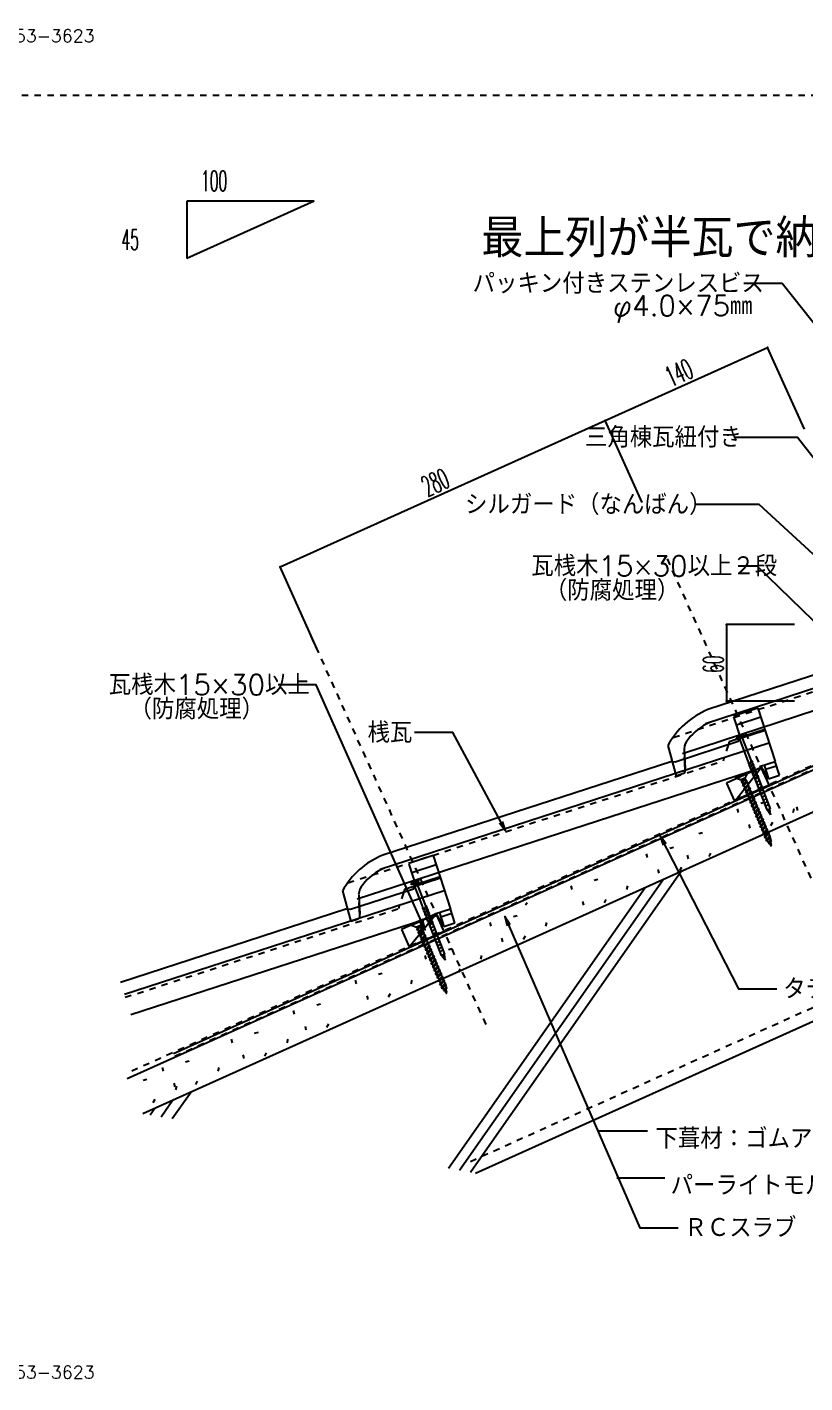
# Model space of a CAD drawing. Extents: x -1727 to 4652, y -2308 to 2357.
# Drawn here: x 1491 to 2102, y 39 to 1104 of the extents above; entities that cross this region are included whole.
import ezdxf

# ---------------------------------------------------------------- set-up
doc = ezdxf.new("R2010")
doc.units = 0
doc.header["$LTSCALE"] = 5
doc.linetypes.add('DOT', pattern=[2, 1, -1])
for name, color, linetype in [('0-0', 7, 'CONTINUOUS'), ('0-1', 7, 'CONTINUOUS'), ('0-2', 7, 'CONTINUOUS'), ('0-3', 7, 'CONTINUOUS'), ('0-4', 7, 'CONTINUOUS'), ('0-A', 7, 'CONTINUOUS'), ('0-F', 7, 'CONTINUOUS')]:
    doc.layers.add(name, color=color, linetype=linetype)
doc.styles.get("Standard").update_dxf_attribs({"font": 'txt.shx', "bigfont": 'extfont.shx'})

msp = doc.modelspace()

# ---------------------------------------------------------------- linework, layer by layer
at = {"layer": '0-1', "color": 7, "linetype": 'CONTINUOUS'}
for p, q in [((1606.1582, 297.2456), (2226.3911, 576.3471)), ((2046.8787, 495.6747), (2067.7385, 522.1108)), ((1791.2815, 381.0597), (1812.4639, 407.0657))]:
    msp.add_line(p, q, dxfattribs=at)
at = {"layer": '0-1', "color": 7, "linetype": 'DOT'}
msp.add_line((1607.0783, 295.1982), (2226.7324, 574.0392), dxfattribs=at)
at = {"layer": '0-1', "color": 4, "linetype": 'CONTINUOUS'}
for p, q in [((2054.445, 547.7477), (2048.0846, 545.2861)), ((2048.0846, 545.2861), (2048.3694, 544.5502)), ((2048.3694, 544.5502), (2054.7298, 547.0118)), ((2050.5338, 545.0058), (2049.8068, 545.1065)), ((2050.5338, 545.0058), (2049.8068, 545.1065)), ((2052.8235, 545.8919), (2050.5338, 545.0058)), ((2057.5346, 526.9167), (2050.5338, 545.0058)), ((2052.8235, 545.8919), (2053.2924, 546.4555)), ((2059.824, 527.8037), (2052.8235, 545.8919)), ((2054.7298, 547.0118), (2054.445, 547.7477)), ((2057.5788, 526.9877), (2057.2673, 526.2428)), ((2059.824, 527.8037), (2058.1826, 523.8779)), ((2060.7422, 525.4313), (2059.1007, 521.5056)), ((2060.7422, 525.4313), (2059.1007, 521.5056)), ((2061.6603, 523.059), (2060.0189, 519.1332)), ((2061.6603, 523.059), (2060.0189, 519.1332)), ((2056.7561, 518.2596), (2047.4825, 514.3542)), ((2047.4825, 514.3542), (2047.6439, 513.9709)), ((2047.6439, 513.9709), (2056.9174, 517.8763)), ((2047.6439, 513.9709), (2052.0769, 512.3632)), ((2054.9462, 513.5715), (2052.0769, 512.3632)), ((2052.1009, 512.3733), (2052.5961, 511.1973)), ((2055.6019, 512.4859), (2052.4193, 511.1457)), ((2055.4413, 512.4183), (2052.564, 511.2066)), ((2054.0106, 511.8158), (2052.8724, 510.5413)), ((2054.9462, 513.5715), (2055.4333, 512.4149)), ((2056.9174, 517.8763), (2054.9542, 513.5749)), ((2056.9174, 517.8763), (2056.7561, 518.2596)), ((2062.5784, 520.6867), (2060.9371, 516.7608)), ((2062.5784, 520.6867), (2060.9371, 516.7608)), ((2063.4966, 518.3143), (2061.8552, 514.3885)), ((2063.4966, 518.3143), (2061.8552, 514.3885)), ((2062.0544, 513.4264), (2065.4435, 514.7381)), ((2062.098, 514.4537), (2072.0641, 488.7031)), ((2065.4864, 514.4643), (2062.4939, 512.3173)), ((2066.3926, 512.123), (2063.4001, 509.9759)), ((2064.4148, 515.9419), (2063.6156, 514.0307)), ((2064.4148, 515.9419), (2063.6156, 514.0307)), ((2064.698, 515.46), (2074.6641, 489.7093)), ((2052.6514, 511.2434), (2051.9073, 510.6233)), ((2051.9073, 510.6233), (2052.4193, 511.1457)), ((2051.9073, 510.6233), (2052.8724, 510.5413)), ((2052.588, 511.2167), (2052.5961, 511.1973)), ((2052.8724, 510.5413), (2053.6495, 508.696)), ((2056.891, 511.1631), (2053.0338, 507.9483)), ((2053.0338, 507.9483), (2053.6495, 508.696)), ((2053.0338, 507.9483), (2053.9989, 507.8663)), ((2053.6495, 508.696), (2055.9259, 511.245)), ((2056.2753, 510.4154), (2053.9989, 507.8663)), ((2053.9989, 507.8663), (2054.7872, 505.9944)), ((2058.0287, 508.4615), (2054.1716, 505.2467)), ((2054.1716, 505.2467), (2054.7872, 505.9944)), ((2054.1716, 505.2467), (2055.1366, 505.1647)), ((2054.7872, 505.9944), (2057.0637, 508.5435)), ((2057.4131, 507.7138), (2055.1366, 505.1647)), ((2055.1366, 505.1647), (2055.925, 503.2928)), ((2059.1664, 505.7599), (2055.3093, 502.5451)), ((2055.3093, 502.5451), (2055.925, 503.2928)), ((2055.3093, 502.5451), (2056.2744, 502.4631)), ((2055.925, 503.2928), (2058.2014, 505.8419)), ((2056.891, 511.1631), (2055.9259, 511.245)), ((2058.5508, 505.0122), (2056.2744, 502.4631)), ((2056.2744, 502.4631), (2057.0627, 500.5912)), ((2056.2744, 502.4631), (2057.0627, 500.5912)), ((2056.891, 511.1631), (2056.2753, 510.4154)), ((2056.2753, 510.4154), (2057.0637, 508.5435)), ((2060.3042, 503.0583), (2056.447, 499.8435)), ((2057.0627, 500.5912), (2059.3391, 503.1403)), ((2058.0287, 508.4615), (2057.0637, 508.5435)), ((2059.6885, 502.3106), (2057.4121, 499.7616)), ((2058.0287, 508.4615), (2057.4131, 507.7138)), ((2057.4131, 507.7138), (2058.2014, 505.8419)), ((2059.1664, 505.7599), (2058.2014, 505.8419)), ((2059.1664, 505.7599), (2058.5508, 505.0122)), ((2058.5508, 505.0122), (2059.3391, 503.1403)), ((2060.3042, 503.0583), (2059.3391, 503.1403)), ((2060.3042, 503.0583), (2059.6885, 502.3106)), ((2059.6885, 502.3106), (2060.4768, 500.4387)), ((2067.2987, 509.7816), (2064.3062, 507.6346)), ((2068.2049, 507.4402), (2065.2124, 505.2933)), ((2069.111, 505.0989), (2066.1185, 502.9519)), ((2070.0172, 502.7575), (2067.0247, 500.6106)), ((2056.447, 499.8435), (2057.0627, 500.5912)), ((2056.447, 499.8435), (2057.4121, 499.7616)), ((2057.4121, 499.7616), (2058.2004, 497.8896)), ((2061.4419, 500.3567), (2057.5848, 497.1419)), ((2057.5848, 497.1419), (2058.2004, 497.8896)), ((2057.5848, 497.1419), (2058.5498, 497.06)), ((2058.2004, 497.8896), (2060.4768, 500.4387)), ((2060.8262, 499.609), (2058.5498, 497.06)), ((2058.5498, 497.06), (2059.3381, 495.188)), ((2062.5796, 497.6551), (2058.7225, 494.4403)), ((2058.7225, 494.4403), (2059.3381, 495.188)), ((2058.7225, 494.4403), (2059.6875, 494.3584)), ((2059.3381, 495.188), (2061.6146, 497.7371)), ((2061.964, 496.9074), (2059.6875, 494.3584)), ((2059.6875, 494.3584), (2060.4759, 492.4864)), ((2063.7174, 494.9535), (2059.8602, 491.7388)), ((2059.8602, 491.7388), (2060.4759, 492.4864)), ((2059.8602, 491.7388), (2060.8253, 491.6568)), ((2060.4759, 492.4864), (2062.7523, 495.0355)), ((2061.4419, 500.3567), (2060.4768, 500.4387)), ((2063.1017, 494.2058), (2060.8253, 491.6568)), ((2060.8253, 491.6568), (2061.6136, 489.7848)), ((2061.4419, 500.3567), (2060.8262, 499.609)), ((2060.8262, 499.609), (2061.6146, 497.7371)), ((2064.8551, 492.2519), (2060.9979, 489.0372)), ((2061.6136, 489.7848), (2063.89, 492.3339)), ((2062.5796, 497.6551), (2061.6146, 497.7371)), ((2064.2394, 491.5042), (2061.963, 488.9552)), ((2062.5796, 497.6551), (2061.964, 496.9074)), ((2061.964, 496.9074), (2062.7523, 495.0355)), ((2063.7174, 494.9535), (2062.7523, 495.0355)), ((2063.7174, 494.9535), (2063.1017, 494.2058)), ((2063.1017, 494.2058), (2063.89, 492.3339)), ((2064.8551, 492.2519), (2063.89, 492.3339)), ((2064.8551, 492.2519), (2064.2394, 491.5042)), ((2064.2394, 491.5042), (2065.0278, 489.6323)), ((2070.9233, 500.4162), (2067.9308, 498.2692)), ((2071.8295, 498.0749), (2068.837, 495.9278)), ((2072.7356, 495.7335), (2069.7432, 493.5865)), ((2073.6418, 493.3921), (2070.6493, 491.2451)), ((2060.9979, 489.0372), (2061.6136, 489.7848)), ((2060.9979, 489.0372), (2061.963, 488.9552)), ((2061.963, 488.9552), (2062.7513, 487.0832)), ((2065.9928, 489.5503), (2062.1357, 486.3356)), ((2062.1357, 486.3356), (2062.7513, 487.0832)), ((2062.1357, 486.3356), (2063.1007, 486.2536)), ((2062.7513, 487.0832), (2065.0278, 489.6323)), ((2065.3772, 488.8026), (2063.1007, 486.2536)), ((2063.1007, 486.2536), (2063.8891, 484.3816)), ((2067.1306, 486.8487), (2063.2734, 483.634)), ((2063.2734, 483.634), (2063.8891, 484.3816)), ((2063.2734, 483.634), (2064.2385, 483.552)), ((2063.8891, 484.3816), (2066.1655, 486.9307)), ((2066.5149, 486.101), (2064.2385, 483.552)), ((2064.2385, 483.552), (2065.0268, 481.68)), ((2068.2683, 484.1471), (2064.4111, 480.9324)), ((2064.4111, 480.9324), (2065.0268, 481.68)), ((2064.4111, 480.9324), (2065.3762, 480.8504)), ((2065.0268, 481.68), (2067.3032, 484.2291)), ((2065.9928, 489.5503), (2065.0278, 489.6323)), ((2067.6526, 483.3994), (2065.3762, 480.8504)), ((2065.3762, 480.8504), (2066.1645, 478.9785)), ((2065.9928, 489.5503), (2065.3772, 488.8026)), ((2065.3772, 488.8026), (2066.1655, 486.9307)), ((2069.406, 481.4455), (2065.5489, 478.2308)), ((2066.1645, 478.9785), (2068.441, 481.5275)), ((2067.1306, 486.8487), (2066.1655, 486.9307)), ((2068.7904, 480.6978), (2066.5139, 478.1488)), ((2067.1306, 486.8487), (2066.5149, 486.101)), ((2066.5149, 486.101), (2067.3032, 484.2291)), ((2068.2683, 484.1471), (2067.3032, 484.2291)), ((2068.2683, 484.1471), (2067.6526, 483.3994)), ((2067.6526, 483.3994), (2068.441, 481.5275)), ((2069.406, 481.4455), (2068.441, 481.5275)), ((2069.406, 481.4455), (2068.7904, 480.6978)), ((2068.7904, 480.6978), (2069.5787, 478.8259)), ((2075.0884, 484.9603), (2072.2903, 488.7903)), ((2073.7259, 488.481), (2075.0884, 484.9603)), ((2075.0884, 484.9603), (2074.58, 489.6765)), ((2065.5489, 478.2308), (2066.1645, 478.9785)), ((2065.5489, 478.2308), (2066.5139, 478.1488)), ((2066.5139, 478.1488), (2067.3023, 476.2769)), ((2070.5437, 478.7439), (2066.6866, 475.5292)), ((2066.6866, 475.5292), (2067.3023, 476.2769)), ((2066.6866, 475.5292), (2067.6516, 475.4472)), ((2067.3023, 476.2769), (2069.5787, 478.8259)), ((2069.9281, 477.9962), (2067.6516, 475.4472)), ((2067.6516, 475.4472), (2068.44, 473.5753)), ((2071.6815, 476.0423), (2067.8243, 472.8276)), ((2067.8243, 472.8276), (2068.44, 473.5753)), ((2067.8243, 472.8276), (2068.7894, 472.7456)), ((2068.44, 473.5753), (2070.7164, 476.1243)), ((2071.0658, 475.2946), (2068.7894, 472.7456)), ((2068.7894, 472.7456), (2069.5777, 470.8737)), ((2072.8192, 473.3407), (2068.962, 470.126)), ((2068.962, 470.126), (2069.5777, 470.8737)), ((2068.962, 470.126), (2069.9271, 470.044)), ((2069.5777, 470.8737), (2071.8541, 473.4227)), ((2070.5437, 478.7439), (2069.5787, 478.8259)), ((2072.2035, 472.593), (2069.9271, 470.044)), ((2069.9271, 470.044), (2070.7154, 468.1721)), ((2070.5437, 478.7439), (2069.9281, 477.9962)), ((2069.9281, 477.9962), (2070.7164, 476.1243)), ((2073.9569, 470.6391), (2070.0998, 467.4244)), ((2070.7154, 468.1721), (2072.9919, 470.7211)), ((2071.6815, 476.0423), (2070.7164, 476.1243)), ((2073.3413, 469.8915), (2071.0648, 467.3424)), ((2071.6815, 476.0423), (2071.0658, 475.2946)), ((2071.0658, 475.2946), (2071.8541, 473.4227)), ((2072.8192, 473.3407), (2071.8541, 473.4227)), ((2072.8192, 473.3407), (2072.2035, 472.593)), ((2072.2035, 472.593), (2072.9919, 470.7211)), ((2073.9569, 470.6391), (2072.9919, 470.7211)), ((2073.9569, 470.6391), (2073.3413, 469.8915)), ((2073.3413, 469.8915), (2074.1296, 468.0195)), ((2070.0998, 467.4244), (2070.7154, 468.1721)), ((2070.0998, 467.4244), (2071.0648, 467.3424)), ((2071.0648, 467.3424), (2071.8532, 465.4705)), ((2075.0947, 467.9375), (2071.2375, 464.7228)), ((2071.2375, 464.7228), (2071.8532, 465.4705)), ((2071.2375, 464.7228), (2072.2468, 464.6904)), ((2071.8532, 465.4705), (2074.1296, 468.0195)), ((2074.479, 467.1899), (2072.2468, 464.6904)), ((2073.4224, 463.252), (2072.2468, 464.6904)), ((2075.7478, 464.832), (2073.1498, 462.6668)), ((2073.1498, 462.6668), (2073.4224, 463.252)), ((2073.1498, 462.6668), (2073.9434, 462.6146)), ((2073.4224, 463.252), (2075.0658, 465.0923)), ((2075.1877, 464.0079), (2073.9434, 462.6146)), ((2075.2407, 461.0273), (2073.9434, 462.6146)), ((2075.0947, 467.9375), (2074.1296, 468.0195)), ((2075.0947, 467.9375), (2074.479, 467.1899)), ((2074.479, 467.1899), (2074.9578, 466.053)), ((2075.0658, 465.0923), (2074.9578, 466.053)), ((2075.7478, 464.832), (2075.0658, 465.0923)), ((2075.0659, 460.6068), (2075.2407, 461.0273)), ((2075.0659, 460.6068), (2075.3731, 460.8654)), ((2075.0659, 460.6068), (2075.5678, 460.6271)), ((2075.7478, 464.832), (2075.1877, 464.0079)), ((2075.4628, 461.5612), (2075.1877, 464.0079)), ((2075.5678, 460.6271), (2075.3731, 460.8654)), ((2075.9162, 461.3226), (2075.4628, 461.5612)), ((2075.5265, 460.9946), (2075.9162, 461.3226)), ((2075.5678, 460.6271), (2075.5265, 460.9946)), ((1798.8276, 433.3738), (1792.4672, 430.9122)), ((1792.4672, 430.9122), (1792.752, 430.1763)), ((1792.752, 430.1763), (1799.1124, 432.6379)), ((1794.9164, 430.6319), (1794.1894, 430.7326)), ((1794.9164, 430.6319), (1794.1894, 430.7326)), ((1797.2061, 431.5181), (1794.9164, 430.6319)), ((1801.9173, 412.5428), (1794.9164, 430.6319)), ((1797.2061, 431.5181), (1797.675, 432.0816)), ((1804.2066, 413.4299), (1797.2061, 431.5181)), ((1799.1124, 432.6379), (1798.8276, 433.3738)), ((1801.9614, 412.6138), (1801.6499, 411.869)), ((1804.2066, 413.4299), (1802.5652, 409.504)), ((1805.1248, 411.0575), (1803.4834, 407.1317)), ((1805.1248, 411.0575), (1803.4834, 407.1317)), ((1806.0429, 408.6851), (1804.4015, 404.7594)), ((1806.0429, 408.6851), (1804.4015, 404.7594)), ((1806.9611, 406.3128), (1805.3197, 402.387)), ((1806.9611, 406.3128), (1805.3197, 402.387)), ((1801.8038, 402.5195), (1792.5302, 398.6141)), ((1792.5302, 398.6141), (1792.6916, 398.2309)), ((1792.6916, 398.2309), (1801.9651, 402.1363)), ((1792.6916, 398.2309), (1797.1246, 396.6232)), ((1797.6991, 395.5034), (1796.955, 394.8832)), ((1796.955, 394.8832), (1797.467, 395.4057)), ((1796.955, 394.8832), (1797.9201, 394.8013)), ((1799.9939, 397.8315), (1797.1246, 396.6232)), ((1797.1486, 396.6333), (1797.6438, 395.4573)), ((1800.6496, 396.7459), (1797.467, 395.4057)), ((1800.489, 396.6783), (1797.6117, 395.4666)), ((1797.6357, 395.4767), (1797.6438, 395.4573)), ((1799.0583, 396.0758), (1797.9201, 394.8013)), ((1797.9201, 394.8013), (1798.6972, 392.956)), ((1801.9387, 395.4231), (1798.0815, 392.2083)), ((1798.6972, 392.956), (1800.9736, 395.505)), ((1801.323, 394.6754), (1799.0466, 392.1263)), ((1799.9939, 397.8315), (1800.481, 396.6749)), ((1801.9651, 402.1363), (1800.0019, 397.8349)), ((1801.9387, 395.4231), (1800.9736, 395.505)), ((1801.9387, 395.4231), (1801.323, 394.6754)), ((1801.323, 394.6754), (1802.1114, 392.8034)), ((1801.9651, 402.1363), (1801.8038, 402.5195)), ((1807.8792, 403.9404), (1806.2378, 400.0146)), ((1807.8792, 403.9404), (1806.2378, 400.0146)), ((1806.437, 399.0526), (1809.8261, 400.3642)), ((1806.4807, 400.0799), (1816.4467, 374.3292)), ((1809.869, 400.0905), (1806.8766, 397.9434)), ((1810.7752, 397.7491), (1807.7827, 395.6021)), ((1808.7974, 401.5681), (1807.9983, 399.6568)), ((1808.7974, 401.5681), (1807.9983, 399.6568)), ((1811.6814, 395.4077), (1808.6889, 393.2607)), ((1809.0806, 401.0861), (1819.0467, 375.3355)), ((1798.0815, 392.2083), (1798.6972, 392.956)), ((1798.0815, 392.2083), (1799.0466, 392.1263)), ((1799.0466, 392.1263), (1799.8349, 390.2544)), ((1803.0764, 392.7215), (1799.2193, 389.5067)), ((1799.2193, 389.5067), (1799.8349, 390.2544)), ((1799.2193, 389.5067), (1800.1843, 389.4247)), ((1799.8349, 390.2544), (1802.1114, 392.8034)), ((1802.4608, 391.9738), (1800.1843, 389.4247)), ((1800.1843, 389.4247), (1800.9727, 387.5528)), ((1804.2141, 390.0199), (1800.357, 386.8051)), ((1800.357, 386.8051), (1800.9727, 387.5528)), ((1800.357, 386.8051), (1801.322, 386.7231)), ((1800.9727, 387.5528), (1803.2491, 390.1018)), ((1803.5985, 389.2722), (1801.322, 386.7231)), ((1801.322, 386.7231), (1802.1104, 384.8512)), ((1801.322, 386.7231), (1802.1104, 384.8512)), ((1805.3519, 387.3183), (1801.4947, 384.1035)), ((1801.4947, 384.1035), (1802.1104, 384.8512)), ((1801.4947, 384.1035), (1802.4598, 384.0215)), ((1802.1104, 384.8512), (1804.3868, 387.4003)), ((1803.0764, 392.7215), (1802.1114, 392.8034)), ((1804.7362, 386.5706), (1802.4598, 384.0215)), ((1802.4598, 384.0215), (1803.2481, 382.1496)), ((1803.0764, 392.7215), (1802.4608, 391.9738)), ((1802.4608, 391.9738), (1803.2491, 390.1018)), ((1806.4896, 384.6167), (1802.6324, 381.4019)), ((1803.2481, 382.1496), (1805.5245, 384.6987)), ((1804.2141, 390.0199), (1803.2491, 390.1018)), ((1805.8739, 383.869), (1803.5975, 381.32)), ((1804.2141, 390.0199), (1803.5985, 389.2722)), ((1803.5985, 389.2722), (1804.3868, 387.4003)), ((1805.3519, 387.3183), (1804.3868, 387.4003)), ((1805.3519, 387.3183), (1804.7362, 386.5706)), ((1804.7362, 386.5706), (1805.5245, 384.6987)), ((1806.4896, 384.6167), (1805.5245, 384.6987)), ((1806.4896, 384.6167), (1805.8739, 383.869)), ((1805.8739, 383.869), (1806.6623, 381.9971)), ((1812.5875, 393.0664), (1809.595, 390.9194)), ((1813.4937, 390.725), (1810.5012, 388.5781)), ((1814.3998, 388.3836), (1811.4073, 386.2367)), ((1815.306, 386.0424), (1812.3135, 383.8954)), ((1816.2121, 383.701), (1813.2196, 381.554)), ((1802.6324, 381.4019), (1803.2481, 382.1496)), ((1802.6324, 381.4019), (1803.5975, 381.32)), ((1803.5975, 381.32), (1804.3858, 379.448)), ((1807.6273, 381.9151), (1803.7702, 378.7003)), ((1803.7702, 378.7003), (1804.3858, 379.448)), ((1803.7702, 378.7003), (1804.7352, 378.6184)), ((1804.3858, 379.448), (1806.6623, 381.9971)), ((1807.0117, 381.1674), (1804.7352, 378.6184)), ((1804.7352, 378.6184), (1805.5236, 376.7464)), ((1808.7651, 379.2135), (1804.9079, 375.9987)), ((1804.9079, 375.9987), (1805.5236, 376.7464)), ((1804.9079, 375.9987), (1805.873, 375.9168)), ((1805.5236, 376.7464), (1807.8, 379.2955)), ((1808.1494, 378.4658), (1805.873, 375.9168)), ((1805.873, 375.9168), (1806.6613, 374.0448)), ((1809.9028, 376.5119), (1806.0456, 373.2971)), ((1806.0456, 373.2971), (1806.6613, 374.0448)), ((1806.0456, 373.2971), (1807.0107, 373.2152)), ((1806.6613, 374.0448), (1808.9377, 376.5939)), ((1807.6273, 381.9151), (1806.6623, 381.9971)), ((1809.2871, 375.7642), (1807.0107, 373.2152)), ((1807.0107, 373.2152), (1807.799, 371.3432)), ((1807.6273, 381.9151), (1807.0117, 381.1674)), ((1807.0117, 381.1674), (1807.8, 379.2955)), ((1811.0405, 373.8103), (1807.1834, 370.5956)), ((1807.799, 371.3432), (1810.0755, 373.8923)), ((1808.7651, 379.2135), (1807.8, 379.2955)), ((1810.4249, 373.0626), (1808.1484, 370.5136)), ((1808.7651, 379.2135), (1808.1494, 378.4658)), ((1808.1494, 378.4658), (1808.9377, 376.5939)), ((1809.9028, 376.5119), (1808.9377, 376.5939)), ((1809.9028, 376.5119), (1809.2871, 375.7642)), ((1809.2871, 375.7642), (1810.0755, 373.8923)), ((1811.0405, 373.8103), (1810.0755, 373.8923)), ((1811.0405, 373.8103), (1810.4249, 373.0626)), ((1810.4249, 373.0626), (1811.2132, 371.1907)), ((1817.1183, 381.3596), (1814.1258, 379.2126)), ((1818.0244, 379.0183), (1815.0319, 376.8713)), ((1819.4711, 370.5864), (1816.673, 374.4165)), ((1818.1085, 374.1072), (1819.4711, 370.5864)), ((1819.4711, 370.5864), (1818.9627, 375.3026)), ((1807.1834, 370.5956), (1807.799, 371.3432)), ((1807.1834, 370.5956), (1808.1484, 370.5136)), ((1808.1484, 370.5136), (1808.9368, 368.6416)), ((1812.1783, 371.1087), (1808.3211, 367.894)), ((1808.3211, 367.894), (1808.9368, 368.6416)), ((1808.3211, 367.894), (1809.2862, 367.812)), ((1808.9368, 368.6416), (1811.2132, 371.1907)), ((1811.5626, 370.361), (1809.2862, 367.812)), ((1809.2862, 367.812), (1810.0745, 365.94)), ((1813.316, 368.4071), (1809.4588, 365.1924)), ((1809.4588, 365.1924), (1810.0745, 365.94)), ((1809.4588, 365.1924), (1810.4239, 365.1104)), ((1810.0745, 365.94), (1812.3509, 368.4891)), ((1812.7003, 367.6594), (1810.4239, 365.1104)), ((1810.4239, 365.1104), (1811.2122, 363.2384)), ((1814.4537, 365.7055), (1810.5966, 362.4908)), ((1810.5966, 362.4908), (1811.2122, 363.2384)), ((1810.5966, 362.4908), (1811.5616, 362.4088)), ((1811.2122, 363.2384), (1813.4887, 365.7875)), ((1812.1783, 371.1087), (1811.2132, 371.1907)), ((1813.838, 364.9578), (1811.5616, 362.4088)), ((1811.5616, 362.4088), (1812.3499, 360.5368)), ((1812.1783, 371.1087), (1811.5626, 370.361)), ((1811.5626, 370.361), (1812.3509, 368.4891)), ((1815.5914, 363.0039), (1811.7343, 359.7892)), ((1812.3499, 360.5368), (1814.6264, 363.0859)), ((1813.316, 368.4071), (1812.3509, 368.4891)), ((1814.9758, 362.2562), (1812.6993, 359.7072)), ((1813.316, 368.4071), (1812.7003, 367.6594)), ((1812.7003, 367.6594), (1813.4887, 365.7875)), ((1814.4537, 365.7055), (1813.4887, 365.7875)), ((1814.4537, 365.7055), (1813.838, 364.9578)), ((1813.838, 364.9578), (1814.6264, 363.0859)), ((1815.5914, 363.0039), (1814.6264, 363.0859)), ((1815.5914, 363.0039), (1814.9758, 362.2562)), ((1814.9758, 362.2562), (1815.7641, 360.3843)), ((1811.7343, 359.7892), (1812.3499, 360.5368)), ((1811.7343, 359.7892), (1812.6993, 359.7072)), ((1812.6993, 359.7072), (1813.4877, 357.8353)), ((1816.7292, 360.3023), (1812.872, 357.0876)), ((1812.872, 357.0876), (1813.4877, 357.8353)), ((1812.872, 357.0876), (1813.8371, 357.0056)), ((1813.4877, 357.8353), (1815.7641, 360.3843)), ((1816.1135, 359.5546), (1813.8371, 357.0056)), ((1813.8371, 357.0056), (1814.6254, 355.1337)), ((1817.8669, 357.6007), (1814.0097, 354.386)), ((1814.0097, 354.386), (1814.6254, 355.1337)), ((1814.0097, 354.386), (1814.9748, 354.304)), ((1814.6254, 355.1337), (1816.9018, 357.6827)), ((1817.2512, 356.853), (1814.9748, 354.304)), ((1814.9748, 354.304), (1815.7631, 352.4321)), ((1819.0046, 354.8991), (1815.1475, 351.6844)), ((1815.1475, 351.6844), (1815.7631, 352.4321)), ((1815.1475, 351.6844), (1816.1125, 351.6024)), ((1815.7631, 352.4321), (1818.0396, 354.9811)), ((1816.7292, 360.3023), (1815.7641, 360.3843)), ((1818.389, 354.1514), (1816.1125, 351.6024)), ((1816.1125, 351.6024), (1816.9009, 349.7305)), ((1816.7292, 360.3023), (1816.1135, 359.5546)), ((1816.1135, 359.5546), (1816.9018, 357.6827)), ((1820.1424, 352.1975), (1816.2852, 348.9828)), ((1816.9009, 349.7305), (1819.1773, 352.2795)), ((1817.8669, 357.6007), (1816.9018, 357.6827)), ((1817.8669, 357.6007), (1817.2512, 356.853)), ((1817.2512, 356.853), (1818.0396, 354.9811)), ((1819.0046, 354.8991), (1818.0396, 354.9811)), ((1819.0046, 354.8991), (1818.389, 354.1514)), ((1818.389, 354.1514), (1819.1773, 352.2795)), ((1820.1424, 352.1975), (1819.1773, 352.2795)), ((1820.1424, 352.1975), (1819.5267, 351.4498)), ((1816.2852, 348.9828), (1816.9009, 349.7305)), ((1816.2852, 348.9828), (1817.2945, 348.9504)), ((1819.5267, 351.4498), (1817.2945, 348.9504)), ((1818.4701, 347.512), (1817.2945, 348.9504)), ((1820.7955, 349.092), (1818.1975, 346.9268)), ((1818.1975, 346.9268), (1818.4701, 347.512)), ((1818.1975, 346.9268), (1818.9911, 346.8746)), ((1818.4701, 347.512), (1820.1135, 349.3523)), ((1820.2354, 348.2679), (1818.9911, 346.8746)), ((1820.2884, 345.2873), (1818.9911, 346.8746)), ((1819.5267, 351.4498), (1820.0055, 350.3129)), ((1820.1135, 349.3523), (1820.0055, 350.3129)), ((1820.7955, 349.092), (1820.1135, 349.3523)), ((1820.1136, 344.8668), (1820.2884, 345.2873)), ((1820.1136, 344.8668), (1820.4208, 345.1254)), ((1820.1136, 344.8668), (1820.6155, 344.8871)), ((1820.7955, 349.092), (1820.2354, 348.2679)), ((1820.5105, 345.8212), (1820.2354, 348.2679)), ((1820.6155, 344.8871), (1820.4208, 345.1254)), ((1820.9639, 345.5826), (1820.5105, 345.8212)), ((1820.5742, 345.2545), (1820.9639, 345.5826)), ((1820.6155, 344.8871), (1820.5742, 345.2545))]:
    msp.add_line(p, q, dxfattribs=at)
at = {"layer": '0-1', "color": 3, "linetype": 'CONTINUOUS'}
for points in [[(2040.3898, 509.7792), (2046.5562, 496.1048), (2073.9039, 508.4365), (2067.7385, 522.1108), (2040.3898, 509.7792)], [(1785.1152, 394.7341), (1791.2815, 381.0597), (1818.6302, 393.3914), (1812.4639, 407.0657), (1785.1152, 394.7341)]]:
    msp.add_lwpolyline(points, close=True, dxfattribs=at)
at = {"layer": '0-1', "color": 4, "linetype": 'CONTINUOUS'}
for points in [[(2055.6019, 512.4859), (2055.6091, 512.4202), (2055.6173, 512.3547), (2055.6265, 512.2894), (2055.6368, 512.2243), (2055.6481, 512.1593), (2055.6604, 512.0946), (2055.6737, 512.0302), (2055.6879, 511.966), (2055.7032, 511.902), (2055.7195, 511.8383), (2055.7368, 511.7749), (2055.7551, 511.7119), (2055.7744, 511.6491), (2055.7947, 511.5866), (2055.8159, 511.5245), (2055.8381, 511.4628), (2055.8613, 511.4014), (2055.8855, 511.3404), (2055.9106, 511.2798), (2055.9366, 511.2196)], [(1800.6496, 396.7459), (1800.6568, 396.6802), (1800.665, 396.6147), (1800.6742, 396.5494), (1800.6845, 396.4843), (1800.6958, 396.4193), (1800.7081, 396.3546), (1800.7213, 396.2902), (1800.7356, 396.226), (1800.7509, 396.162), (1800.7672, 396.0983), (1800.7845, 396.0349), (1800.8028, 395.9719), (1800.8221, 395.9091), (1800.8424, 395.8466), (1800.8636, 395.7845), (1800.8858, 395.7228), (1800.909, 395.6614), (1800.9332, 395.6004), (1800.9583, 395.5398), (1800.9843, 395.4796)]]:
    msp.add_lwpolyline(points, dxfattribs=at)
for centre, radius, start, end in [((2059.5612, 526.3838), 2.2981, 183.5154, 239.817), ((2060.4765, 524.0188), 2.2981, 183.5154, 239.817), ((2059.1085, 526.1629), 1.79, 335.8763, 426.4387), ((2060.0266, 523.7906), 1.79, 335.8763, 426.4387), ((2060.9448, 521.4182), 1.79, 335.8763, 426.4387), ((2061.3946, 521.6465), 2.2981, 183.5154, 239.817), ((2062.3127, 519.2742), 2.2981, 183.5154, 239.817), ((2063.2309, 516.9017), 2.2981, 183.5154, 239.817), ((2064.1491, 514.5294), 2.2981, 183.5154, 207.9698), ((2061.8629, 519.0459), 1.79, 335.8763, 426.4387), ((2062.7811, 516.6735), 1.79, 335.8763, 426.4387), ((2063.6992, 514.3012), 1.79, 14.0306, 66.4387), ((2072.876, 488.0234), 0.9653, 28.3196, 127.3888), ((2074.6624, 488.7148), 0.9653, 94.9262, 193.9954), ((1803.9438, 412.0099), 2.2981, 183.5154, 239.817), ((1804.8591, 409.645), 2.2981, 183.5154, 239.817), ((1805.7772, 407.2726), 2.2981, 183.5154, 239.817), ((1803.4911, 411.789), 1.79, 335.8763, 426.4387), ((1804.4093, 409.4167), 1.79, 335.8763, 426.4387), ((1805.3274, 407.0444), 1.79, 335.8763, 426.4387), ((1806.2455, 404.6721), 1.79, 335.8763, 426.4387), ((1806.6954, 404.9003), 2.2981, 183.5154, 239.817), ((1807.6136, 402.5279), 2.2981, 183.5154, 239.817), ((1808.5317, 400.1556), 2.2981, 183.5154, 207.9698), ((1807.1637, 402.2996), 1.79, 335.8763, 426.4387), ((1808.0819, 399.9273), 1.79, 14.0306, 66.4387), ((1817.2587, 373.6496), 0.9653, 28.3196, 127.3888), ((1819.045, 374.3409), 0.9653, 94.9262, 193.9954)]:
    msp.add_arc(centre, radius, start, end, dxfattribs=at)
at = {"layer": '0-2', "color": 2, "linetype": 'CONTINUOUS'}
for p, q in [((2195.5975, 623.141), (2025.8629, 567.5595)), ((2198.6707, 613.6047), (2023.9536, 556.3913)), ((2005.7922, 533.1923), (2203.7149, 597.952)), ((2065.0562, 568.7459), (2045.8461, 562.5152)), ((2065.0432, 568.7417), (2078.6552, 526.8095)), ((2046.0282, 561.9537), (2051.486, 545.1267)), ((2067.3769, 561.5909), (2048.1668, 555.3602)), ((2070.8383, 551.4255), (2042.4897, 542.223)), ((2049.6815, 542.4388), (2050.7343, 544.8829)), ((2050.7343, 544.8829), (2070.6961, 551.3574)), ((2070.4899, 551.9932), (2051.2798, 545.7624)), ((2073.7986, 541.1381), (1768.4438, 442.0158)), ((1994.3724, 539.3816), (2000.9191, 515.3584)), ((2049.6815, 542.4388), (2000.1314, 526.3674)), ((2007.0922, 536.4677), (2007.9279, 521.1824)), ((2042.4897, 542.223), (2041.6685, 539.6063)), ((1996.5789, 526.6053), (1770.3818, 453.179)), ((2000.1314, 526.3674), (1996.5789, 526.6053)), ((2007.9959, 520.2082), (2007.4446, 530.1126)), ((2078.7088, 526.6443), (2066.4427, 522.6625)), ((2073.431, 513.1632), (2067.466, 522.9947)), ((2069.9751, 523.8092), (2073.431, 513.1632)), ((2079.61, 523.2357), (2071.062, 520.4609)), ((2082.1647, 515.9984), (2078.7088, 526.6443)), ((1750.2226, 418.8637), (2068.0916, 521.9636)), ((2006.7576, 517.2994), (2000.9191, 515.3584)), ((2073.431, 513.1632), (2082.1647, 515.9984)), ((1810.054, 452.8169), (1790.844, 446.5862)), ((1810.0411, 452.8127), (1823.6531, 410.8805)), ((1791.0261, 446.0247), (1796.4839, 429.1977)), ((1812.3748, 445.6619), (1793.1647, 439.4312)), ((1794.6794, 426.5098), (1745.1292, 410.4384)), ((1787.4876, 426.294), (1786.6663, 423.6773)), ((1815.8362, 435.4965), (1787.4876, 426.294)), ((1794.6794, 426.5098), (1795.7321, 428.9539)), ((1795.7321, 428.9539), (1815.694, 435.4284)), ((1815.4878, 436.0642), (1796.2777, 429.8334)), ((1818.7964, 425.2091), (1567.5272, 343.6437)), ((1738.8188, 425.0824), (1745.3036, 401.0424)), ((1751.5311, 422.1358), (1752.3274, 406.8483)), ((1752.3929, 405.8739), (1751.8671, 415.7797)), ((1741.5768, 410.6763), (1564.4338, 353.1736)), ((1572.5964, 328.0314), (1813.0894, 406.0346)), ((1745.1292, 410.4384), (1741.5768, 410.6763)), ((1823.7067, 410.7153), (1811.4405, 406.7335)), ((1818.4288, 397.2342), (1812.4639, 407.0657)), ((1814.9729, 407.8802), (1818.4288, 397.2342)), ((1824.6079, 407.3067), (1816.0599, 404.5319)), ((1827.1626, 400.0694), (1823.7067, 410.7153)), ((1751.1471, 402.9683), (1745.3036, 401.0424)), ((1818.4288, 397.2342), (1827.1626, 400.0694))]:
    msp.add_line(p, q, dxfattribs=at)
at = {"layer": '0-2', "color": 2, "linetype": 'DOT'}
for p, q in [((1998.6409, 545.7479), (2199.357, 611.475)), ((2041.6685, 539.6063), (2037.737, 527.0796)), ((1743.1037, 431.4377), (2037.737, 527.0796)), ((1786.6663, 423.6773), (1782.7348, 411.1506)), ((1568.2181, 341.5156), (1782.7348, 411.1506))]:
    msp.add_line(p, q, dxfattribs=at)
at = {"layer": '0-2', "color": 2, "linetype": 'CONTINUOUS'}
for centre, radius, start, end in [((2049.9197, 508.9893), 63.3182, 112.3296, 151.315), ((2042.7197, 519.8828), 40.5271, 112.219, 143.1674), ((2018.5509, 536.2212), 11.4753, 136.1014, 177.8235), ((2004.8552, 519.9908), 3.202, 298.3095, 360.5452), ((1794.2876, 394.5471), 63.3182, 112.1821, 151.1674), ((1787.1157, 405.4591), 40.5271, 112.0714, 143.0198), ((1762.9892, 421.8597), 11.4753, 135.9538, 177.6759), ((1749.2516, 405.6647), 3.202, 298.1619, 360.3977)]:
    msp.add_arc(centre, radius, start, end, dxfattribs=at)
at = {"layer": '0-3', "color": 7, "linetype": 'CONTINUOUS'}
for p, q in [((1716.699, 966.9397), (1616.699, 966.9397)), ((1616.699, 966.9397), (1616.699, 921.9397)), ((1716.699, 966.9397), (1616.699, 921.9397)), ((1945.2271, 794.6432), (2072.7526, 852.029)), ((2101.6595, 787.7908), (2072.7526, 852.029)), ((1689.8886, 679.7422), (1945.2271, 794.6432)), ((1974.1339, 730.405), (1945.2271, 794.6432)), ((1718.7954, 615.504), (1689.8886, 679.7422)), ((2040.5333, 634.3738), (2040.5278, 574.282)), ((2093.8444, 634.369), (2040.5333, 634.3738)), ((2093.8389, 574.2772), (2040.5278, 574.282)), ((1939.8166, 236.5389), (1978.4948, 236.5389)), ((1954.2481, 199.7747), (1992.0772, 199.7747))]:
    msp.add_line(p, q, dxfattribs=at)
for points in [[(2224.9621, 725.1281), (2084.0514, 902.4127), (2054.0514, 902.4127)], [(2179.9726, 674.3486), (2096.2735, 781.4674), (2046.2735, 781.4719)], [(2170.4679, 632.5674), (2066.0984, 728.6771), (2016.0984, 728.6816)], [(2170.1907, 577.6697), (2064.6356, 680.3564), (2049.6356, 680.3564)], [(1803.7977, 394.5477), (1718.2437, 587.0443), (1688.2437, 587.0443)], [(1866.8309, 472.4754), (1825.5059, 549.4534), (1795.5059, 549.4534)], [(1862.1821, 478.4922), (1866.8309, 472.4754), (1864.3848, 479.6747)], [(1988.437, 468.1649), (2049.9787, 348.0835), (2079.9787, 348.0835)], [(1992.9701, 462.0605), (1988.437, 468.1649), (1990.7452, 460.9203)], [(1866.4254, 404.9159), (1972.3755, 160.4649), (2002.3755, 160.4649)], [(1870.5549, 398.5315), (1866.4254, 404.9159), (1868.2611, 397.5373)], [(1799.6094, 400.8936), (1803.7977, 394.5477), (1801.8939, 401.909)]]:
    msp.add_lwpolyline(points, dxfattribs=at)
at = {"layer": '0-3', "color": 7}
for p in [(2072.7526, 852.029), (1945.2271, 794.6432), (1689.8886, 679.7422), (2040.5333, 634.3738), (2040.5278, 574.282)]:
    msp.add_point(p, dxfattribs=at)
at = {"layer": '0-4', "color": 4, "linetype": 'CONTINUOUS'}
for p, q in [((1569.6775, 277.8231), (2227.0013, 573.6181)), ((1582.0477, 250.3015), (2227.0606, 540.5567)), ((1843.3611, 203.4045), (2227.0606, 376.0689))]:
    msp.add_line(p, q, dxfattribs=at)
at = {"layer": '0-4', "color": 7, "linetype": 'CONTINUOUS'}
for p, q in [((2067.2721, 494.1226), (2070.1714, 494.8933)), ((2095.4119, 491.0821), (2096.1827, 488.1827)), ((2048.8546, 489.5562), (2049.6254, 486.6574)), ((2093.342, 489.4693), (2092.5599, 486.5735)), ((2018.7981, 470.1641), (2021.6974, 470.9348)), ((2058.035, 477.2662), (2058.8058, 474.3668)), ((2076.4465, 478.7641), (2074.9415, 476.1687)), ((1995.7961, 458.7999), (1998.6954, 459.5706)), ((1977.3786, 454.2336), (1978.1494, 451.3347)), ((2009.5609, 453.3077), (2010.3317, 450.4083)), ((2027.9724, 454.8055), (2026.4674, 452.2102)), ((1839.3621, 204.1222), (2004.951, 440.6076)), ((1986.559, 441.9436), (1987.3298, 439.0441)), ((2004.9705, 443.4414), (2003.4655, 440.8461)), ((1822.0102, 207.2363), (1976.4327, 427.7744)), ((1830.6862, 205.6792), (1990.6918, 434.191)), ((1918.1584, 429.0934), (1918.9292, 426.1945)), ((1936.576, 433.6597), (1939.4753, 434.4304)), ((1962.6458, 429.0064), (1961.8637, 426.1106)), ((1883.8936, 415.645), (1882.449, 413.9298)), ((1927.3388, 416.8034), (1928.1096, 413.9039)), ((1945.7503, 418.3012), (1944.2453, 415.7059)), ((1873.0192, 404.92), (1875.9185, 405.6907)), ((1854.6017, 400.3537), (1855.3724, 397.4548)), ((1899.089, 400.2667), (1898.3069, 397.3709)), ((1863.7821, 388.0637), (1864.5528, 385.1642)), ((1882.1935, 389.5615), (1880.6885, 386.9662)), ((1803.5611, 374.4824), (1804.3319, 371.5835)), ((1821.9786, 379.0488), (1824.8779, 379.8195)), ((1848.0485, 374.3954), (1847.2664, 371.4996)), ((1812.7415, 362.1924), (1813.5123, 359.2929)), ((1831.153, 363.6902), (1829.6479, 361.0949)), ((1748.6816, 355.0263), (1749.4524, 352.1275)), ((1767.0992, 359.5927), (1769.9985, 360.3634)), ((1793.169, 354.9394), (1792.3869, 352.0436)), ((1757.862, 342.7363), (1758.6328, 339.8369)), ((1776.2735, 344.2342), (1774.7685, 341.6388)), ((1700.2076, 331.0678), (1700.9783, 328.169)), ((1718.6251, 335.6342), (1721.5244, 336.4049)), ((1727.7994, 320.2756), (1726.2944, 317.6803)), ((1669.8335, 313.2798), (1672.7328, 314.0505)), ((1709.388, 318.7778), (1710.1587, 315.8783)), ((1651.4159, 308.7134), (1652.1867, 305.8146)), ((1695.9033, 308.6265), (1695.1212, 305.7307)), ((1615.5898, 290.9361), (1618.4891, 291.7068)), ((1660.5963, 296.4235), (1661.3671, 293.524)), ((1679.0078, 297.9213), (1677.5028, 295.326)), ((1582.3247, 276.4704), (1585.224, 277.2411)), ((1597.1723, 286.3698), (1597.943, 283.4709)), ((1641.6596, 286.2828), (1640.8775, 283.387)), ((1605.1116, 246.1623), (1619.9539, 267.3593)), ((1606.3527, 274.0798), (1607.1234, 271.1803)), ((1608.3945, 271.8171), (1607.6124, 268.9212)), ((1624.7641, 275.5776), (1623.2591, 272.9823)), ((1591.499, 261.1118), (1589.994, 258.5165)), ((1596.4357, 247.7193), (1605.6948, 260.9427)), ((1587.7597, 249.2764), (1591.4356, 254.5261))]:
    msp.add_line(p, q, dxfattribs=at)
at = {"layer": '0-4', "color": 4, "linetype": 'DOT'}
msp.add_line((1839.2574, 212.5237), (2227.0606, 387.0347), dxfattribs=at)
at = {"layer": '0-A', "color": 7, "linetype": 'DOT'}
msp.add_line((4652.0253, 1050), (-1726.8095, 1050), dxfattribs=at)
at = {"layer": '0-F', "color": 1, "linetype": 'DOT'}
for p, q in [((2106.8837, 435.1471), (1992.6957, 688.9014)), ((2371.4683, 642.104), (1568.8068, 281.4294)), ((1851.5451, 320.2462), (1714.2758, 625.2931))]:
    msp.add_line(p, q, dxfattribs=at)

# ---------------------------------------------------------------- texts
at = {"layer": '0-0', "color": 7}
for p in [(1170.1157, 1091.888), (1170.1157, 41.888)]:
    msp.add_text('\u3000\u3000\u3000\u3000\u3000\u3000\u3000\u3000\u3000TEL(0855)53-0811\u3000FAX(0855)53-3623', height=10, dxfattribs=at).set_placement(p)
at = {"layer": '0-3', "color": 7, "width": 0.5}
for s, rotation, p in [('100', 359.9954, (1627.7278, 974.9833)), ('45', 359.9954, (1565.2535, 928.7373)), ('140', 24.2275, (1997.0209, 820.6916)), ('280', 24.2275, (1805.5889, 734.5482)), ('60', 89.9948, (2038.0298, 596.3282))]:
    msp.add_text(s, height=16, rotation=rotation, dxfattribs=at).set_placement(p)
at = {"layer": '0-3', "color": 7}
for s, height, p in [('最上列が半瓦で納まる場合', 30, (1847.9012, 922.9217)), ('パッキン付きステンレスビス', 16, (1841.0514, 894.4127)), ('φ4.0×75㎜', 16, (1951.3014, 876.8425)), ('瓦桟木15×30以上２段', 16, (1887.1356, 672.3564)), ('（防腐処理）', 16, (1897.7873, 653.176)), ('瓦桟木15×30以上', 16, (1555.2437, 579.0443)), ('（防腐処理）', 16, (1571.595, 559.9741)), ('桟瓦', 16, (1758.5059, 541.4534)), ('タテ桟テープ', 16, (2084.9787, 340.0835)), ('下葺材：ゴムアスルーフィング', 16, (1984.6986, 222.4636)), ('パーライトモルタル ｔ＝30', 16, (1996.5614, 185.7601)), ('ＲＣスラブ', 16, (2007.3755, 152.4649))]:
    msp.add_text(s, height=height, dxfattribs=at).set_placement(p)
for s, p in [('三角棟瓦紐付き', (1929.2728, 773.4825)), ('シルガード（なんばん）', (1835.0976, 720.698))]:
    msp.add_text(s, height=16, rotation=359.9948, dxfattribs=at).set_placement(p)

doc.saveas('drawing.dxf')
